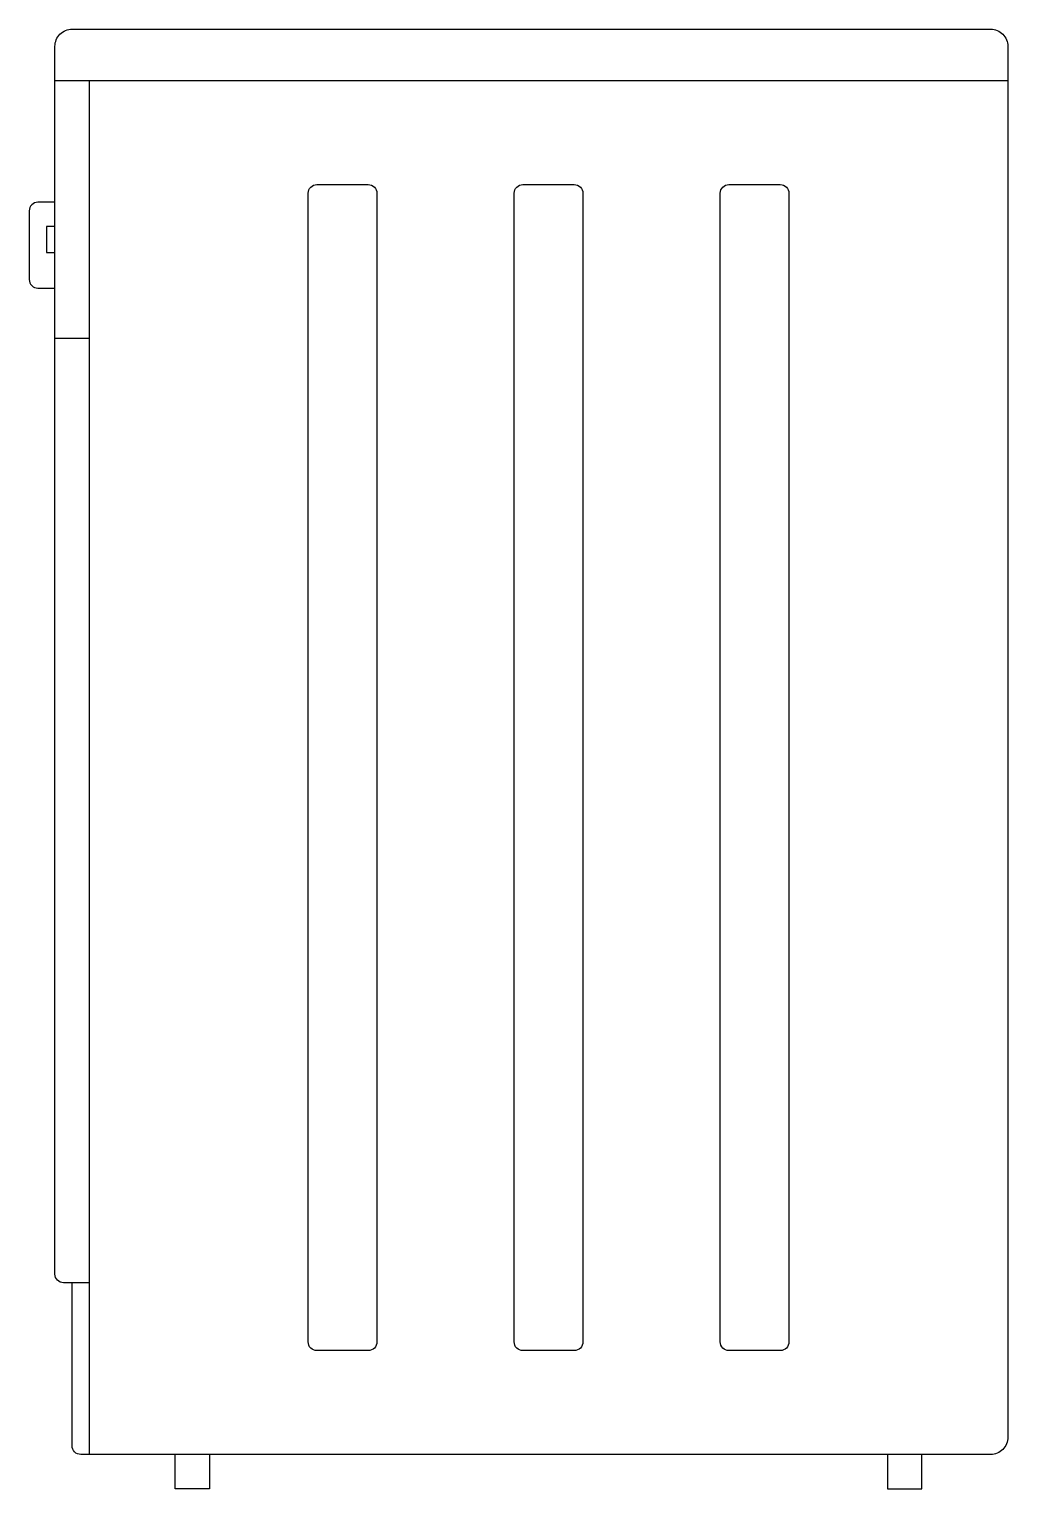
# Model space of a CAD drawing. Header units: millimetres. Extents: x -3042.467 to -3041.897, y 2859.258 to 2860.108.
import ezdxf

# ---------------------------------------------------------------- set-up
doc = ezdxf.new("R2010")
doc.units = ezdxf.units.MM
doc.header["$LTSCALE"] = 10
doc.layers.add('serviço_lavadoras', color=2, linetype='Continuous')

msp = doc.modelspace()

# ---------------------------------------------------------------- linework, layer by layer
at = {"layer": 'serviço_lavadoras'}
for p, q in [((-3041.89682, 2860.07817), (-3042.45182, 2860.07817)), ((-3042.43182, 2860.07817), (-3042.43182, 2859.27817)), ((-3042.45182, 2859.92817), (-3042.43182, 2859.92817))]:
    msp.add_line(p, q, dxfattribs=at)
msp.add_lwpolyline([(-3042.43182, 2859.37817), (-3042.44682, 2859.37817, -0.414214), (-3042.45182, 2859.38317), (-3042.45182, 2860.09817, -0.414214), (-3042.44182, 2860.10817), (-3041.90682, 2860.10817, -0.414214), (-3041.89682, 2860.09817), (-3041.89682, 2859.28817, -0.414214), (-3041.90682, 2859.27817), (-3042.43682, 2859.27817, -0.414214), (-3042.44182, 2859.28317), (-3042.44182, 2859.37817)], format="xyb", dxfattribs=at)
at = {"layer": 'serviço_lavadoras', "color": 1}
for points in [[(-3042.30432, 2860.01264, -0.414214), (-3042.29932, 2860.01764), (-3042.26932, 2860.01764, -0.414214), (-3042.26432, 2860.01264), (-3042.26432, 2859.34369, -0.414214), (-3042.26932, 2859.33869), (-3042.29932, 2859.33869, -0.414214), (-3042.30432, 2859.34369)], [(-3042.18432, 2860.01264, -0.414214), (-3042.17932, 2860.01764), (-3042.14932, 2860.01764, -0.414214), (-3042.14432, 2860.01264), (-3042.14432, 2859.34369, -0.414214), (-3042.14932, 2859.33869), (-3042.17932, 2859.33869, -0.414214), (-3042.18432, 2859.34369)], [(-3042.06432, 2860.01264, -0.414214), (-3042.05932, 2860.01764), (-3042.02932, 2860.01764, -0.414214), (-3042.02432, 2860.01264), (-3042.02432, 2859.34369, -0.414214), (-3042.02932, 2859.33869), (-3042.05932, 2859.33869, -0.414214), (-3042.06432, 2859.34369)]]:
    msp.add_lwpolyline(points, format="xyb", close=True, dxfattribs=at)
msp.add_lwpolyline([(-3042.45182, 2860.00738), (-3042.46182, 2860.00738, 0.414214), (-3042.46682, 2860.00238), (-3042.46682, 2859.96238, 0.414214), (-3042.46182, 2859.95738), (-3042.45182, 2859.95738)], format="xyb", dxfattribs=at)
msp.add_lwpolyline([(-3042.45182, 2859.99317), (-3042.45682, 2859.99317), (-3042.45682, 2859.97817), (-3042.45182, 2859.97817)], dxfattribs=at)
at = {"layer": 'serviço_lavadoras'}
for points in [[(-3042.36182, 2859.27817), (-3042.36182, 2859.25817), (-3042.38182, 2859.25817), (-3042.38182, 2859.27817)], [(-3041.96682, 2859.27817), (-3041.96682, 2859.25817), (-3041.94682, 2859.25817), (-3041.94682, 2859.27817)]]:
    msp.add_lwpolyline(points, dxfattribs=at)

doc.saveas('drawing.dxf')
